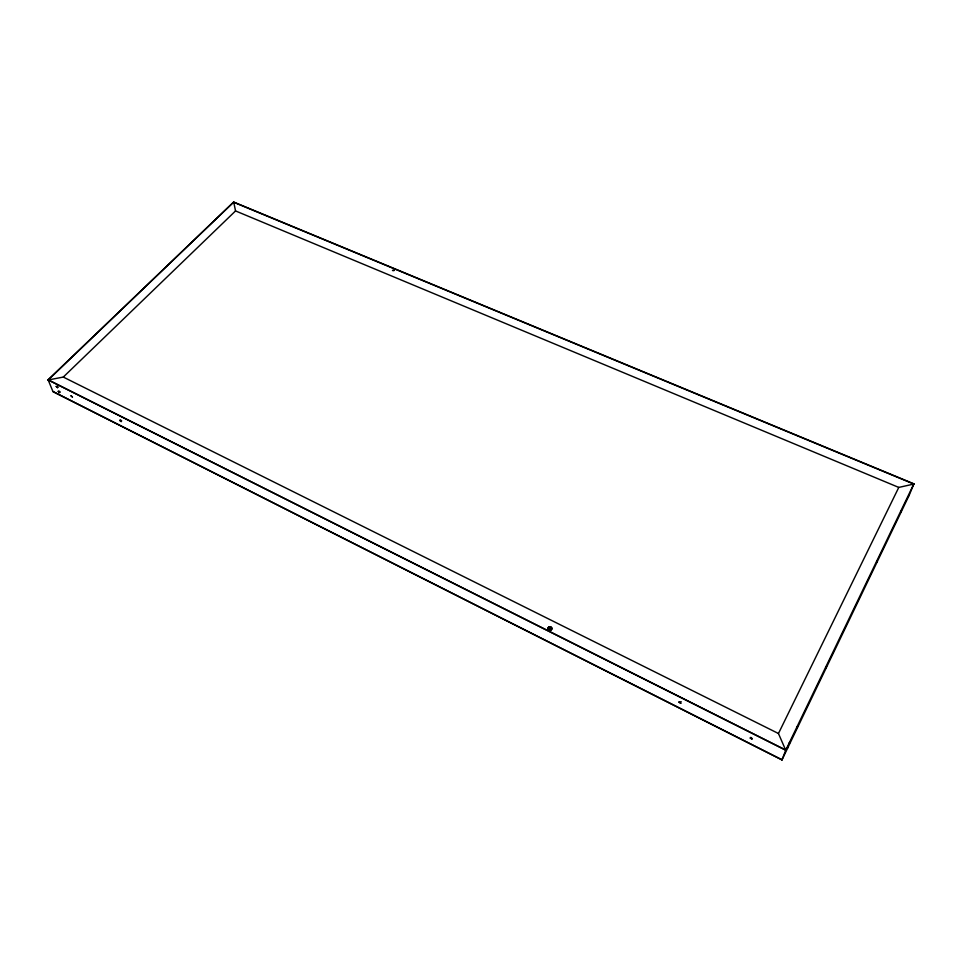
<?xml version="1.0" encoding="UTF-8"?>
<svg xmlns="http://www.w3.org/2000/svg" width="962" height="962" viewBox="0 0 962 962"><rect width="100%" height="100%" fill="white"/><g stroke="black" fill="none" stroke-linecap="round" stroke-linejoin="round"><path stroke-width="1.44" d="M550.901 629.052L550.901 628.39M48.1 379.762L52.994 391.678L781.962 759.956L785.798 750.047L48.1 379.762L233.706 202.044L913.9 483.826L909.066 495.55M876.995 561.471C878.005 559.114 875.769 563.972 876.887 561.712M901.057 511.303C900.059 513.708 902.212 508.718 901.202 511.135M789.357 743.157C790.884 740.018 787.938 746.175 789.453 743.109M233.706 202.044L48.196 379.99L785.726 750.24L913.9 483.826M781.962 759.956L909.162 495.322M785.726 750.24L778.462 733.513L898.773 487.421L913.804 484.054L233.754 202.285L235.546 210.931L898.773 487.421M550.817 629.052C547.751 630.904 549.735 625.504 550.925 628.823M48.196 379.99L63.288 377.068L235.546 210.931M550.444 629.593L549.675 629.677M58.201 387.001L57.179 386.303M60.185 391.919L59.043 391.053M121.705 420.923L120.478 419.889M751.851 738.167L750.769 737.349M63.288 377.068L778.462 733.513M52.898 391.45L782.034 759.764M679.809 701.839L681.324 701.827M750.192 738.07L752.248 739.117L750.264 737.962M56.217 386.399L57.588 387.662L56.217 386.399M58.213 391.33L59.584 392.58L58.213 391.33M787.325 748.268L788.275 746.235L787.325 748.268M71.02 395.827L72.427 396.993L71.02 395.827M796.801 728.174L797.714 726.202L796.837 728.078M119.757 420.37L121.188 421.56L119.757 420.37M825.612 668.265L826.49 666.353L825.612 668.265M394.155 270.454L392.544 270.454L394.155 270.454M678.932 702.044L680.783 703.27L678.932 702.044M548.568 629.821A1.96 1.708 5.7 0 0 551.839 629.064A1.96 1.708 5.7 0 0 549.374 626.959A1.96 1.708 5.7 0 0 548.568 629.821M548.58 629.605A1.96 1.708 5.7 0 0 551.851 628.859A1.96 1.708 5.7 0 0 549.386 626.755A1.96 1.708 5.7 0 0 548.58 629.605"/></g></svg>
